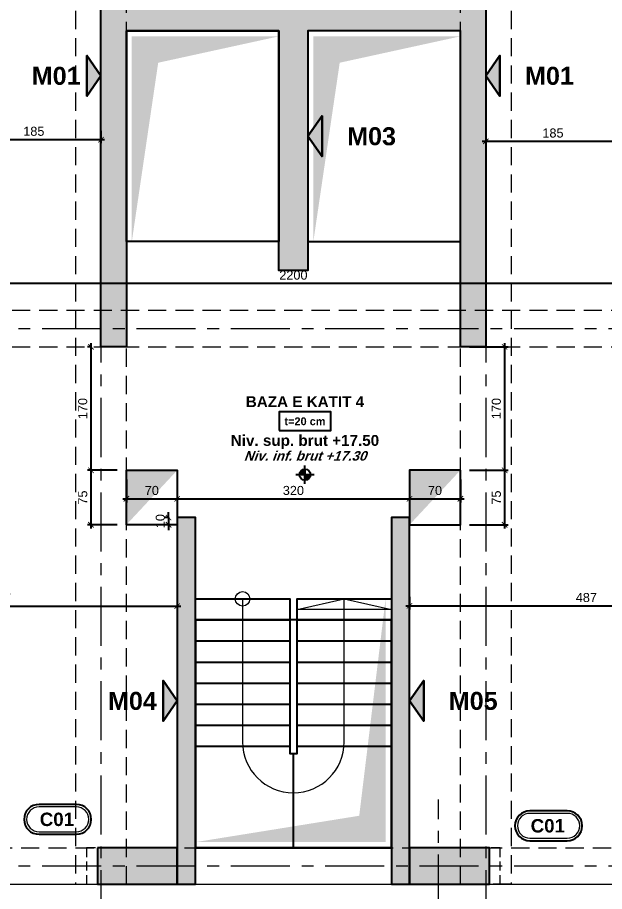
# Model space of a CAD drawing. Header units: centimetres. Extents: x 92587 to 105438, y -55119 to -48334.
# Drawn here: x 100369 to 101177, y -52047 to -50844 of the extents above; entities that cross this region are included whole.
import ezdxf
from ezdxf.enums import TextEntityAlignment as Align

# ---------------------------------------------------------------- set-up
doc = ezdxf.new("R2010")
doc.units = ezdxf.units.CM
doc.header["$LTSCALE"] = 50
doc.header["$MEASUREMENT"] = 0
for name, pattern in [('AXES', [2, 1.25, -0.25, 0.25, -0.25]), ('CACHE', [0.375, 0.25, -0.125]), ('CONTINU', [0])]:
    doc.linetypes.add(name, pattern=pattern)
doc.layers.get('0').update_dxf_attribs({"color": 8})
for name, color, linetype, lineweight in [('ARCHITECTE', 252, 'Continuous', 13), ('BETON CACHE', 4, 'CACHE', 5), ('EXISTANT BORD', 251, 'Continuous', 60), ('PERCEMENT COTE', 251, 'Continuous', 13), ('PERCEMENT TRAME', 253, 'Continuous', 13)]:
    doc.layers.add(name, color=color, linetype=linetype, lineweight=lineweight)
for name, color, linetype in [('AXES', 10, 'AXES'), ('BETON COUPE', 3, 'CONTINU'), ('BETON TRAME', 252, 'Continuous'), ('BETON VU', 2, 'Continuous'), ('BORD', 5, 'Continuous'), ('ELEVATION', 150, 'Continuous'), ('NIVEAU', 170, 'Continuous'), ('OMBRE', 253, 'Continuous'), ('PILIER', 7, 'Continuous'), ('TALUS', 2, 'Continuous')]:
    doc.layers.add(name, color=color, linetype=linetype)
doc.styles.add('Arial', font='arialbd.ttf', dxfattribs={"height": 12.5})
doc.styles.add('BRMNAMES', font='swisseb.ttf', dxfattribs={"height": 20})
doc.styles.add('RS_TXT_50', font='arial.ttf', dxfattribs={"height": 12.5})
doc.styles.add('style2', font='arialbd.ttf', dxfattribs={"height": 20})
doc.dimstyles.new('RS_50CM_LINEAIRE', dxfattribs={"dimscale": 5, "dimtxt": 12.5, "dimasz": 1.5, "dimexe": 1, "dimexo": 2.5, "dimgap": 1, "dimtad": 1, "dimdec": 1, "dimrnd": 0.5, "dimdsep": 46, "dimtxsty": 'RS_TXT_50', "dimblk1": 'ARCHTICK', "dimblk2": 'ARCHTICK', "dimsah": 1, "dimcen": 2.5, "dimdle": 1, "dimclrt": 4, "dimadec": 0, "dimazin": 2, "dimtfac": 1, "dimtdec": 1, "dimtix": 1, "dimtmove": 2, "dimatfit": 3, "dimfxl": 1, "dimtolj": 1, "dimtzin": 0, "dimarcsym": 0})

# ---------------------------------------------------------------- blocks, each defined once
blk = doc.blocks.new('NIVEAU')
for p, q in [((7.65, 0), (-7.65, 0)), ((0, 7.65), (0, -7.65))]:
    blk.add_line(p, q)
at = {"const_width": 7.65}
for points in [[(0, 3.825, 0.41421356), (-3.825, 0)], [(0, -3.825, 0.41421356), (3.825, 0)]]:
    blk.add_lwpolyline(points, format="xyb", dxfattribs=at)
blk.add_circle((0, 0), 7.65)
blk = doc.blocks.new('PILIER')
at = {"color": 252}
blk.add_lwpolyline([(1.563, 1.2), (-1.437, 1.2, 1), (-1.437, -1.2), (1.563, -1.2, 1), (1.563, 1.2, -1)], format="xyb", dxfattribs=at)
at = {"color": 10, "lineweight": 20}
blk.add_lwpolyline([(1.563, 1), (-1.437, 1, 1), (-1.437, -1), (1.563, -1, 1)], format="xyb", close=True, dxfattribs=at)
at = {"color": 7, "style": 'BRMNAMES'}
blk.add_attdef('PILIER_TEXTE', text='', height=1.076, dxfattribs=at).set_placement((0, 0), align=Align.MIDDLE_CENTER)
blk = doc.blocks.new('ELEVATION _2')
blk.add_hatch(color=0).paths.add_polyline_path([(1.218, -0.851), (0, 0), (-1.218, -0.851)])
at = {"color": 0, "lineweight": 30}
blk.add_lwpolyline([(0, 0), (1.218, -0.851), (-1.218, -0.851), (0, 0)], dxfattribs=at)
at = {"color": 0, "style": 'BRMNAMES'}
blk.add_attdef('ELEVATION_TEXTE', text='', height=1.076, rotation=90, dxfattribs=at).set_placement((0, -1.251), align=Align.MIDDLE_RIGHT)
blk = doc.blocks.new('_ArchTick')
at = {"color": 0, "linetype": 'ByBlock', "const_width": 0.15}
blk.add_lwpolyline([(-0.5, -0.5), (0.5, 0.5)], dxfattribs=at)
blk = doc.blocks.new('*D2834')
at = {"layer": 'Defpoints', "color": 0, "transparency": 16777216}
for p in [(100298.6, -50987.4), (100483.6, -50987.4), (100483.6, -51012)]:
    blk.add_point(p, dxfattribs=at)
at = {"layer": 'PERCEMENT COTE', "color": 0, "lineweight": -2, "transparency": 16777216}
for p, q in [((100298.6, -50999.9), (100298.6, -51017)), ((100483.6, -50999.9), (100483.6, -51017)), ((100293.6, -51012), (100488.6, -51012))]:
    blk.add_line(p, q, dxfattribs=at)
at = {"layer": 'PERCEMENT COTE', "color": 0, "lineweight": -2, "transparency": 16777216, "xscale": 7.5, "yscale": 7.5, "zscale": 7.5, "rotation": 180}
blk.add_blockref('_ArchTick', (100298.6, -51012), dxfattribs=at)
at = {"layer": 'PERCEMENT COTE', "color": 0, "lineweight": -2, "transparency": 16777216, "xscale": 7.5, "yscale": 7.5, "zscale": 7.5}
blk.add_blockref('_ArchTick', (100483.6, -51012), dxfattribs=at)
at = {"layer": 'PERCEMENT COTE', "color": 4, "transparency": 16777216, "insert": (100391.1, -51000.6), "char_height": 12.5, "attachment_point": 5, "style": 'RS_TXT_50'}
blk.add_mtext('\\A1;185', dxfattribs=at)
blk = doc.blocks.new('*D2835')
at = {"layer": 'Defpoints', "color": 0, "transparency": 16777216}
for p in [(101013.6, -50987.4), (101198.6, -50987.4), (101198.6, -51014.4)]:
    blk.add_point(p, dxfattribs=at)
at = {"layer": 'PERCEMENT COTE', "color": 0, "lineweight": -2, "transparency": 16777216}
for p, q in [((101013.6, -50999.9), (101013.6, -51019.4)), ((101198.6, -50999.9), (101198.6, -51019.4)), ((101008.6, -51014.4), (101203.6, -51014.4))]:
    blk.add_line(p, q, dxfattribs=at)
at = {"layer": 'PERCEMENT COTE', "color": 0, "lineweight": -2, "transparency": 16777216, "xscale": 7.5, "yscale": 7.5, "zscale": 7.5, "rotation": 180}
blk.add_blockref('_ArchTick', (101013.6, -51014.4), dxfattribs=at)
at = {"layer": 'PERCEMENT COTE', "color": 0, "lineweight": -2, "transparency": 16777216, "xscale": 7.5, "yscale": 7.5, "zscale": 7.5}
blk.add_blockref('_ArchTick', (101198.6, -51014.4), dxfattribs=at)
at = {"layer": 'PERCEMENT COTE', "color": 4, "transparency": 16777216, "insert": (101106.1, -51003), "char_height": 12.5, "attachment_point": 5, "style": 'RS_TXT_50'}
blk.add_mtext('\\A1;185', dxfattribs=at)
blk = doc.blocks.new('*D2840')
at = {"layer": 'Defpoints', "color": 0, "transparency": 16777216}
for p in [(100101.6, -51612.4), (100588.6, -51629.1), (100588.6, -51654.4)]:
    blk.add_point(p, dxfattribs=at)
at = {"layer": 'PERCEMENT COTE', "color": 0, "lineweight": -2, "transparency": 16777216}
for p, q in [((100101.6, -51624.9), (100101.6, -51659.4)), ((100588.6, -51641.6), (100588.6, -51659.4)), ((100096.6, -51654.4), (100593.6, -51654.4))]:
    blk.add_line(p, q, dxfattribs=at)
at = {"layer": 'PERCEMENT COTE', "color": 0, "lineweight": -2, "transparency": 16777216, "xscale": 7.5, "yscale": 7.5, "zscale": 7.5, "rotation": 180}
blk.add_blockref('_ArchTick', (100101.6, -51654.4), dxfattribs=at)
at = {"layer": 'PERCEMENT COTE', "color": 0, "lineweight": -2, "transparency": 16777216, "xscale": 7.5, "yscale": 7.5, "zscale": 7.5}
blk.add_blockref('_ArchTick', (100588.6, -51654.4), dxfattribs=at)
at = {"layer": 'PERCEMENT COTE', "color": 4, "transparency": 16777216, "insert": (100345.1, -51643), "char_height": 12.5, "attachment_point": 5, "style": 'RS_TXT_50'}
blk.add_mtext('\\A1;487', dxfattribs=at)
blk = doc.blocks.new('*D2841')
at = {"layer": 'Defpoints', "color": 0, "transparency": 16777216}
for p in [(101395.5, -51612.4), (100908.6, -51629.1), (101395.5, -51654)]:
    blk.add_point(p, dxfattribs=at)
at = {"layer": 'PERCEMENT COTE', "color": 0, "lineweight": -2, "transparency": 16777216}
for p, q in [((101395.5, -51624.9), (101395.5, -51659)), ((100908.6, -51641.6), (100908.6, -51659)), ((100903.6, -51654), (101400.5, -51654))]:
    blk.add_line(p, q, dxfattribs=at)
at = {"layer": 'PERCEMENT COTE', "color": 0, "lineweight": -2, "transparency": 16777216, "xscale": 7.5, "yscale": 7.5, "zscale": 7.5, "rotation": 180}
blk.add_blockref('_ArchTick', (100908.6, -51654), dxfattribs=at)
at = {"layer": 'PERCEMENT COTE', "color": 0, "lineweight": -2, "transparency": 16777216, "xscale": 7.5, "yscale": 7.5, "zscale": 7.5}
blk.add_blockref('_ArchTick', (101395.5, -51654), dxfattribs=at)
at = {"layer": 'PERCEMENT COTE', "color": 4, "transparency": 16777216, "insert": (101152.1, -51642.6), "char_height": 12.5, "attachment_point": 5, "style": 'RS_TXT_50'}
blk.add_mtext('\\A1;487', dxfattribs=at)
blk = doc.blocks.new('*D2648')
at = {"layer": 'Defpoints', "color": 0, "transparency": 16777216}
for p in [(100978.6, -51297.4), (100978.6, -51467.4), (101039.5, -51467.4)]:
    blk.add_point(p, dxfattribs=at)
at = {"layer": 'PERCEMENT COTE', "color": 0, "lineweight": -2, "transparency": 16777216}
for p, q in [((101039.5, -51292.4), (101039.5, -51472.4)), ((100991.1, -51297.4), (101044.5, -51297.4)), ((100991.1, -51467.4), (101044.5, -51467.4))]:
    blk.add_line(p, q, dxfattribs=at)
at = {"layer": 'PERCEMENT COTE', "color": 0, "lineweight": -2, "transparency": 16777216, "xscale": 7.5, "yscale": 7.5, "zscale": 7.5}
for p, rotation in [((101039.5, -51297.4), 90), ((101039.5, -51467.4), 270)]:
    blk.add_blockref('_ArchTick', p, dxfattribs=dict(at, rotation=rotation))
at = {"layer": 'PERCEMENT COTE', "color": 4, "transparency": 16777216, "insert": (101028.1, -51382.4), "char_height": 12.5, "attachment_point": 5, "rotation": 90, "style": 'RS_TXT_50'}
blk.add_mtext('\\A1;170', dxfattribs=at)
blk = doc.blocks.new('*D2649')
at = {"layer": 'Defpoints', "color": 0, "transparency": 16777216}
for p in [(100978.6, -51467.4), (100978.6, -51542.4), (101039.5, -51542.4)]:
    blk.add_point(p, dxfattribs=at)
at = {"layer": 'PERCEMENT COTE', "color": 0, "lineweight": -2, "transparency": 16777216}
for p, q in [((100991.1, -51467.4), (101044.5, -51467.4)), ((101039.5, -51462.4), (101039.5, -51547.4)), ((100991.1, -51542.4), (101044.5, -51542.4))]:
    blk.add_line(p, q, dxfattribs=at)
at = {"layer": 'PERCEMENT COTE', "color": 0, "lineweight": -2, "transparency": 16777216, "xscale": 7.5, "yscale": 7.5, "zscale": 7.5}
for p, rotation in [((101039.5, -51467.4), 90), ((101039.5, -51542.4), 270)]:
    blk.add_blockref('_ArchTick', p, dxfattribs=dict(at, rotation=rotation))
at = {"layer": 'PERCEMENT COTE', "color": 4, "transparency": 16777216, "insert": (101028.2, -51504.9), "char_height": 12.5, "attachment_point": 5, "rotation": 90, "style": 'RS_TXT_50'}
blk.add_mtext('\\A1;75', dxfattribs=at)
blk = doc.blocks.new('*D2650')
at = {"layer": 'Defpoints', "color": 0, "transparency": 16777216}
for p in [(100483.6, -51297.4), (100469.8, -51467.4), (100518.6, -51467.4)]:
    blk.add_point(p, dxfattribs=at)
at = {"layer": 'PERCEMENT COTE', "color": 0, "lineweight": -2, "transparency": 16777216}
for p, q in [((100469.8, -51292.4), (100469.8, -51472.4)), ((100471.1, -51297.4), (100464.8, -51297.4)), ((100506.1, -51467.4), (100464.8, -51467.4))]:
    blk.add_line(p, q, dxfattribs=at)
at = {"layer": 'PERCEMENT COTE', "color": 0, "lineweight": -2, "transparency": 16777216, "xscale": 7.5, "yscale": 7.5, "zscale": 7.5}
for p, rotation in [((100469.8, -51297.4), 90), ((100469.8, -51467.4), 270)]:
    blk.add_blockref('_ArchTick', p, dxfattribs=dict(at, rotation=rotation))
at = {"layer": 'PERCEMENT COTE', "color": 4, "transparency": 16777216, "insert": (100458.5, -51382.4), "char_height": 12.5, "attachment_point": 5, "rotation": 90, "style": 'RS_TXT_50'}
blk.add_mtext('\\A1;170', dxfattribs=at)
blk = doc.blocks.new('*D2651')
at = {"layer": 'Defpoints', "color": 0, "transparency": 16777216}
for p in [(100518.6, -51467.4), (100469.8, -51542.4), (100518.6, -51542.4)]:
    blk.add_point(p, dxfattribs=at)
at = {"layer": 'PERCEMENT COTE', "color": 0, "lineweight": -2, "transparency": 16777216}
for p, q in [((100506.1, -51467.4), (100464.8, -51467.4)), ((100469.8, -51462.4), (100469.8, -51547.4)), ((100506.1, -51542.4), (100464.8, -51542.4))]:
    blk.add_line(p, q, dxfattribs=at)
at = {"layer": 'PERCEMENT COTE', "color": 0, "lineweight": -2, "transparency": 16777216, "xscale": 7.5, "yscale": 7.5, "zscale": 7.5}
for p, rotation in [((100469.8, -51467.4), 90), ((100469.8, -51542.4), 270)]:
    blk.add_blockref('_ArchTick', p, dxfattribs=dict(at, rotation=rotation))
at = {"layer": 'PERCEMENT COTE', "color": 4, "transparency": 16777216, "insert": (100458.5, -51504.9), "char_height": 12.5, "attachment_point": 5, "rotation": 90, "style": 'RS_TXT_50'}
blk.add_mtext('\\A1;75', dxfattribs=at)
blk = doc.blocks.new('*D2652')
at = {"layer": 'Defpoints', "color": 0, "transparency": 16777216}
for p in [(100518.6, -51467.4), (100588.6, -51467.4), (100588.6, -51506.6)]:
    blk.add_point(p, dxfattribs=at)
at = {"layer": 'PERCEMENT COTE', "color": 0, "lineweight": -2, "transparency": 16777216}
for p, q in [((100518.6, -51479.9), (100518.6, -51511.6)), ((100588.6, -51479.9), (100588.6, -51511.6)), ((100513.6, -51506.6), (100593.6, -51506.6))]:
    blk.add_line(p, q, dxfattribs=at)
at = {"layer": 'PERCEMENT COTE', "color": 0, "lineweight": -2, "transparency": 16777216, "xscale": 7.5, "yscale": 7.5, "zscale": 7.5, "rotation": 180}
blk.add_blockref('_ArchTick', (100518.6, -51506.6), dxfattribs=at)
at = {"layer": 'PERCEMENT COTE', "color": 0, "lineweight": -2, "transparency": 16777216, "xscale": 7.5, "yscale": 7.5, "zscale": 7.5}
blk.add_blockref('_ArchTick', (100588.6, -51506.6), dxfattribs=at)
at = {"layer": 'PERCEMENT COTE', "color": 4, "transparency": 16777216, "insert": (100553.6, -51495.2), "char_height": 12.5, "attachment_point": 5, "style": 'RS_TXT_50'}
blk.add_mtext('\\A1;70', dxfattribs=at)
blk = doc.blocks.new('*D2653')
at = {"layer": 'Defpoints', "color": 0, "transparency": 16777216}
for p in [(100588.6, -51467.4), (100908.6, -51481.6), (100908.6, -51506.6)]:
    blk.add_point(p, dxfattribs=at)
at = {"layer": 'PERCEMENT COTE', "color": 0, "lineweight": -2, "transparency": 16777216}
for p, q in [((100588.6, -51479.9), (100588.6, -51511.6)), ((100908.6, -51494.1), (100908.6, -51511.6)), ((100583.6, -51506.6), (100913.6, -51506.6))]:
    blk.add_line(p, q, dxfattribs=at)
at = {"layer": 'PERCEMENT COTE', "color": 0, "lineweight": -2, "transparency": 16777216, "xscale": 7.5, "yscale": 7.5, "zscale": 7.5, "rotation": 180}
blk.add_blockref('_ArchTick', (100588.6, -51506.6), dxfattribs=at)
at = {"layer": 'PERCEMENT COTE', "color": 0, "lineweight": -2, "transparency": 16777216, "xscale": 7.5, "yscale": 7.5, "zscale": 7.5}
blk.add_blockref('_ArchTick', (100908.6, -51506.6), dxfattribs=at)
at = {"layer": 'PERCEMENT COTE', "color": 4, "transparency": 16777216, "insert": (100748.6, -51495.2), "char_height": 12.5, "attachment_point": 5, "style": 'RS_TXT_50'}
blk.add_mtext('\\A1;320', dxfattribs=at)
blk = doc.blocks.new('*D2654')
at = {"layer": 'Defpoints', "color": 0, "transparency": 16777216}
for p in [(100978.6, -51467.4), (100908.6, -51481.6), (100978.6, -51506.6)]:
    blk.add_point(p, dxfattribs=at)
at = {"layer": 'PERCEMENT COTE', "color": 0, "lineweight": -2, "transparency": 16777216}
for p, q in [((100978.6, -51479.9), (100978.6, -51511.6)), ((100908.6, -51494.1), (100908.6, -51511.6)), ((100903.6, -51506.6), (100983.6, -51506.6))]:
    blk.add_line(p, q, dxfattribs=at)
at = {"layer": 'PERCEMENT COTE', "color": 0, "lineweight": -2, "transparency": 16777216, "xscale": 7.5, "yscale": 7.5, "zscale": 7.5, "rotation": 180}
blk.add_blockref('_ArchTick', (100908.6, -51506.6), dxfattribs=at)
at = {"layer": 'PERCEMENT COTE', "color": 0, "lineweight": -2, "transparency": 16777216, "xscale": 7.5, "yscale": 7.5, "zscale": 7.5}
blk.add_blockref('_ArchTick', (100978.6, -51506.6), dxfattribs=at)
at = {"layer": 'PERCEMENT COTE', "color": 4, "transparency": 16777216, "insert": (100943.6, -51495.2), "char_height": 12.5, "attachment_point": 5, "style": 'RS_TXT_50'}
blk.add_mtext('\\A1;70', dxfattribs=at)
blk = doc.blocks.new('*D2724')
at = {"layer": 'BETON COUPE', "color": 0, "lineweight": -2, "transparency": 16777216}
for p, q in [((99648.6, -51234.9), (99648.6, -51205.1)), ((101848.6, -51234.9), (101848.6, -51205.1)), ((101853.6, -51210.1), (99643.6, -51210.1))]:
    blk.add_line(p, q, dxfattribs=at)
at = {"layer": 'Defpoints', "color": 0, "transparency": 16777216}
for p in [(99648.6, -51210.1), (99648.6, -51247.4), (101848.6, -51247.4)]:
    blk.add_point(p, dxfattribs=at)
at = {"layer": 'BETON COUPE', "color": 0, "lineweight": -2, "transparency": 16777216, "xscale": 7.5, "yscale": 7.5, "zscale": 7.5, "rotation": 180}
blk.add_blockref('_ArchTick', (99648.6, -51210.1), dxfattribs=at)
at = {"layer": 'BETON COUPE', "color": 0, "lineweight": -2, "transparency": 16777216, "xscale": 7.5, "yscale": 7.5, "zscale": 7.5}
blk.add_blockref('_ArchTick', (101848.6, -51210.1), dxfattribs=at)
at = {"layer": 'BETON COUPE', "color": 4, "transparency": 16777216, "insert": (100748.6, -51198.7), "char_height": 12.5, "attachment_point": 5, "style": 'RS_TXT_50'}
blk.add_mtext('\\A1;2200', dxfattribs=at)
blk = doc.blocks.new('*D2877')
at = {"layer": 'Defpoints', "color": 0, "ltscale": 0.5, "transparency": 16777216}
for p in [(100588.6, -51532.4), (100576.7, -51542.4), (100588.6, -51542.4)]:
    blk.add_point(p, dxfattribs=at)
at = {"layer": 'TALUS', "color": 0, "lineweight": -2, "ltscale": 0.5, "transparency": 16777216}
for p, q in [((100576.1, -51532.4), (100571.7, -51532.4)), ((100576.7, -51532.4), (100576.7, -51524.9)), ((100576.7, -51532.4), (100576.7, -51542.4)), ((100576.1, -51542.4), (100571.7, -51542.4)), ((100576.7, -51542.4), (100576.7, -51549.9))]:
    blk.add_line(p, q, dxfattribs=at)
at = {"layer": 'TALUS', "color": 0, "lineweight": -2, "ltscale": 0.5, "transparency": 16777216, "xscale": 7.5, "yscale": 7.5, "zscale": 7.5}
for p, rotation in [((100576.7, -51532.4), 270), ((100576.7, -51542.4), 90)]:
    blk.add_blockref('_ArchTick', p, dxfattribs=dict(at, rotation=rotation))
at = {"layer": 'TALUS', "color": 4, "ltscale": 0.5, "transparency": 16777216, "insert": (100565.3, -51537.4), "char_height": 12.5, "attachment_point": 5, "rotation": 90, "style": 'RS_TXT_50'}
blk.add_mtext('\\A1;10', dxfattribs=at)

msp = doc.modelspace()

# ---------------------------------------------------------------- hatches: boundary and pattern name
at = {"layer": 'BETON TRAME', "transparency": 33554559}
h = msp.add_hatch(color=256, dxfattribs=at)
h.dxf.hatch_style = 1
h.paths.add_polyline_path([(100518.57, -51297.36), (100483.57, -51297.36), (100483.57, -50647.36), (100518.57, -50647.36), (100518.57, -50822.36), (100978.57, -50822.36), (100978.57, -50647.36), (101013.57, -50647.36), (101013.57, -51297.36), (100978.57, -51297.36), (100978.57, -50862.36), (100768.57, -50862.36), (100768.57, -51192.36), (100728.57, -51192.36), (100728.57, -50862.36), (100518.57, -50862.36)])
h.paths.add_polyline_path([(99648.57, -49972.36), (99648.57, -50022.36), (99783.57, -50022.36), (99783.57, -49972.36)])
h.paths.add_polyline_path([(100383.57, -49972.36), (100383.57, -50022.36), (100518.57, -50022.36), (100518.57, -49972.36)])
h.paths.add_polyline_path([(100978.57, -49972.36), (100978.57, -50022.36), (101113.57, -50022.36), (101113.57, -49972.36)])
h.paths.add_polyline_path([(101713.57, -49972.36), (101713.57, -50022.36), (101848.57, -50022.36), (101848.57, -49972.36)])
h.paths.add_polyline_path([(101713.57, -50647.36), (101713.57, -50697.36), (101848.57, -50697.36), (101848.57, -50647.36)])
h.paths.add_polyline_path([(99648.57, -50647.36), (99648.57, -50697.36), (99783.57, -50697.36), (99783.57, -50647.36)])
h.paths.add_polyline_path([(99648.57, -51247.36), (99648.57, -51297.36), (99783.57, -51297.36), (99783.57, -51247.36)])
h.paths.add_polyline_path([(101713.57, -51247.36), (101713.57, -51297.36), (101848.57, -51297.36), (101848.57, -51247.36)])
h.paths.add_polyline_path([(101713.57, -51987.36), (101713.57, -52037.36), (101848.57, -52037.36), (101848.57, -51987.36)])
h.paths.add_polyline_path([(99783.57, -52037.36), (99783.57, -51987.36), (99648.57, -51987.36), (99648.57, -52037.36)])
h.paths.add_polyline_path([(100478.57, -51987.36), (100478.57, -52037.36), (100588.57, -52037.36), (100588.57, -51987.36)])
h.paths.add_polyline_path([(100908.57, -51987.36), (100908.57, -52037.36), (101018.57, -52037.36), (101018.57, -51987.36)])
h.paths.add_polyline_path([(100883.57, -52037.36), (100908.57, -52037.36), (100908.57, -51532.36), (100883.57, -51532.36)])
h.paths.add_polyline_path([(100588.57, -52037.36), (100613.57, -52037.36), (100613.57, -51532.36), (100588.57, -51532.36)])

# ---------------------------------------------------------------- linework, layer by layer
at = {"layer": 'ARCHITECTE'}
msp.add_lwpolyline([(100678.57, -51644.36), (100678.57, -51841.36, 1), (100818.57, -51841.36), (100818.57, -51644.36), (100883.57, -51659.15), (100753.57, -51659.15), (100818.57, -51644.36)], format="xyb", dxfattribs=at)
msp.add_circle((100678.57, -51644.36), 10, dxfattribs=at)
at = {"layer": 'AXES', "lineweight": 5, "ltscale": 1.3}
for p, q in [((100483.57, -49677.81), (100483.57, -52207.34)), ((101013.57, -49677.81), (101013.57, -52207.34)), ((103473.75, -51272.36), (99404.26, -51272.36)), ((100948.57, -54417.76), (100948.57, -51920.77)), ((103473.75, -52012.36), (99404.26, -52012.36))]:
    msp.add_line(p, q, dxfattribs=at)
at = {"layer": 'BETON CACHE', "lineweight": 5, "ltscale": 2}
for points in [[(101848.57, -49972.36), (99648.57, -49972.36), (99648.57, -52037.36), (101848.57, -52037.36)], [(100518.57, -49972.36), (100448.57, -49972.36), (100448.57, -52037.36), (100518.57, -52037.36)], [(100978.57, -49972.36), (101048.57, -49972.36), (101048.57, -52037.36), (100978.57, -52037.36)], [(101798.57, -50022.36), (99698.57, -50022.36), (99698.57, -51987.36), (101798.57, -51987.36)], [(101848.57, -51247.36), (99648.57, -51247.36), (99648.57, -51297.36), (101848.57, -51297.36)]]:
    msp.add_lwpolyline(points, close=True, dxfattribs=at)
at = {"layer": 'BETON COUPE'}
for points in [[(100518.57, -51297.36), (100483.57, -51297.36), (100483.57, -50647.36), (100518.57, -50647.36), (100518.57, -50822.36), (100978.57, -50822.36), (100978.57, -50647.36), (101013.57, -50647.36), (101013.57, -51297.36), (100978.57, -51297.36), (100978.57, -50862.36), (100768.57, -50862.36), (100768.57, -51192.36), (100728.57, -51192.36), (100728.57, -50862.36), (100518.57, -50862.36)], [(100588.57, -52037.36), (100613.57, -52037.36), (100613.57, -51532.36), (100588.57, -51532.36)], [(100883.57, -52037.36), (100908.57, -52037.36), (100908.57, -51532.36), (100883.57, -51532.36)], [(100478.57, -51987.36), (100478.57, -52037.36), (100588.57, -52037.36), (100588.57, -51987.36)], [(100908.57, -51987.36), (100908.57, -52037.36), (101018.57, -52037.36), (101018.57, -51987.36)]]:
    msp.add_lwpolyline(points, close=True, dxfattribs=at)
at = {"layer": 'BETON VU'}
msp.add_lwpolyline([(100613.57, -51644.36), (100743.57, -51644.36), (100743.57, -51857.36), (100753.57, -51857.36), (100753.57, -51644.36), (100883.57, -51644.36), (100883.57, -51987.36), (100613.57, -51987.36)], close=True, dxfattribs=at)
for points in [[(100613.57, -51673.36), (100743.57, -51673.36)], [(100753.57, -51673.36), (100883.57, -51673.36)], [(100613.57, -51702.36), (100743.57, -51702.36)], [(100753.57, -51702.36), (100883.57, -51702.36)], [(100613.57, -51731.36), (100743.57, -51731.36)], [(100753.57, -51731.36), (100883.57, -51731.36)], [(100613.57, -51760.36), (100743.57, -51760.36)], [(100753.57, -51760.36), (100883.57, -51760.36)], [(100613.57, -51789.36), (100743.57, -51789.36)], [(100753.57, -51789.36), (100883.57, -51789.36)], [(100613.57, -51818.36), (100743.57, -51818.36)], [(100753.57, -51818.36), (100883.57, -51818.36)], [(100613.57, -51847.36), (100743.57, -51847.36)], [(100748.57, -51987.36), (100748.57, -51857.36)], [(100753.57, -51847.36), (100883.57, -51847.36)]]:
    msp.add_lwpolyline(points, dxfattribs=at)
at = {"layer": 'BORD', "lineweight": 5, "ltscale": 0.5}
msp.add_lwpolyline([(99648.57, -52037.36), (101848.57, -52037.36), (101848.57, -51972.36), (101948.57, -51972.36), (101948.57, -51632.36), (101848.57, -51632.36), (101848.57, -50312.36), (101948.57, -50312.36), (101948.57, -50037.36), (101848.57, -50037.36), (101848.57, -49972.36), (101738.57, -49972.36), (101738.57, -49907.36), (101113.57, -49907.36), (101113.57, -49972.36), (100383.57, -49972.36), (100383.57, -49907.36), (99758.57, -49907.36)], dxfattribs=at)
at = {"layer": 'BORD'}
for points in [[(100728.57, -51152.36), (100518.57, -51152.36), (100518.57, -50862.36), (100728.57, -50862.36)], [(100768.57, -51152.36), (100978.57, -51152.36), (100978.57, -50862.36), (100768.57, -50862.36)], [(100518.57, -51467.36), (100588.57, -51467.36), (100588.57, -51542.36), (100518.57, -51542.36)], [(100978.57, -51467.36), (100908.57, -51467.36), (100908.57, -51542.36), (100978.57, -51542.36)], [(100613.57, -51987.36), (100883.57, -51987.36), (100883.57, -51673.36), (100613.57, -51673.36)]]:
    msp.add_lwpolyline(points, close=True, dxfattribs=at)
at = {"layer": 'EXISTANT BORD', "linetype": 'CACHE', "lineweight": 13}
for points in [[(100463.57, -51987.36), (100463.57, -52037.36), (100588.57, -52037.36), (100588.57, -51987.36)], [(100908.57, -51987.36), (100908.57, -52037.36), (101033.57, -52037.36), (101033.57, -51987.36)]]:
    msp.add_lwpolyline(points, close=True, dxfattribs=at)
at = {"layer": 'NIVEAU'}
for p, q in [((100764.53, -51485.91), (100764.53, -51460.91)), ((100777.03, -51473.41), (100752.03, -51473.41))]:
    msp.add_line(p, q, dxfattribs=at)
msp.add_lwpolyline([(100729.03, -51412.74), (100800.28, -51412.74), (100800.28, -51387.03), (100729.03, -51387.03)], close=True, dxfattribs=at)
at = {"layer": 'OMBRE'}
for points in [[(100526.07, -51152.36), (100526.07, -50869.86), (100562.38, -50906.17)], [(100526.07, -50869.86), (100562.38, -50906.17), (100728.57, -50869.86)], [(100776.07, -51152.36), (100776.07, -50869.86), (100812.38, -50906.17)], [(100776.07, -50869.86), (100812.38, -50906.17), (100978.57, -50869.86)], [(100875.57, -51644.36), (100875.57, -51979.36), (100839.26, -51943.05)], [(100875.57, -51979.36), (100839.26, -51943.05), (100613.57, -51979.36)]]:
    msp.add_solid(points, dxfattribs=at)
at = {"layer": 'PERCEMENT TRAME'}
for points in [[(100518.57, -51542.36), (100518.57, -51467.36), (100588.57, -51467.36)], [(100908.57, -51542.36), (100908.57, -51467.36), (100978.57, -51467.36)]]:
    msp.add_solid(points, dxfattribs=at)

# ---------------------------------------------------------------- block references
at = {"layer": 'ELEVATION'}
ref = msp.add_blockref('ELEVATION _2', (100483.57, -50924.19), dxfattribs=dict(at, xscale=22.86, yscale=22.86, zscale=22.86, rotation=270))
ref.add_attrib('ELEVATION_TEXTE', 'M01', dxfattribs={"layer": '0', "color": 0, "height": 24.75, "style": 'BRMNAMES'}).set_placement((100455.51, -50924.19), align=Align.MIDDLE_RIGHT)
ref = msp.add_blockref('ELEVATION _2', (101013.57, -50924.19), dxfattribs=dict(at, xscale=-22.86, yscale=22.86, zscale=22.86, rotation=90))
ref.add_attrib('ELEVATION_TEXTE', 'M01', dxfattribs={"layer": '0', "color": 0, "height": 24.75, "style": 'BRMNAMES'}).set_placement((101134.89, -50924.19), align=Align.MIDDLE_RIGHT)
ref = msp.add_blockref('ELEVATION _2', (100768.57, -51007.36), dxfattribs=dict(at, xscale=-22.86, yscale=22.86, zscale=22.86, rotation=90))
ref.add_attrib('ELEVATION_TEXTE', 'M03', dxfattribs={"layer": '0', "color": 0, "height": 24.75, "style": 'BRMNAMES'}).set_placement((100889.89, -51007.36), align=Align.MIDDLE_RIGHT)
ref = msp.add_blockref('ELEVATION _2', (100588.57, -51784.86), dxfattribs=dict(at, xscale=22.86, yscale=22.86, zscale=22.86, rotation=270))
ref.add_attrib('ELEVATION_TEXTE', 'M04', dxfattribs={"layer": '0', "color": 0, "height": 24.75, "style": 'BRMNAMES'}).set_placement((100560.51, -51784.86), align=Align.MIDDLE_RIGHT)
ref = msp.add_blockref('ELEVATION _2', (100908.57, -51784.86), dxfattribs=dict(at, xscale=-22.86, yscale=22.86, zscale=22.86, rotation=90))
ref.add_attrib('ELEVATION_TEXTE', 'M05', dxfattribs={"layer": '0', "color": 0, "height": 24.75, "style": 'BRMNAMES'}).set_placement((101029.89, -51784.86), align=Align.MIDDLE_RIGHT)
at = {"layer": 'NIVEAU'}
msp.add_blockref('NIVEAU', (100764.53, -51473.41), dxfattribs=at)
at = {"layer": 'PILIER', "xscale": 17.145, "yscale": 17.145, "zscale": 17.145}
for p in [(100422.87, -51947.97), (101099, -51956.87)]:
    msp.add_blockref('PILIER', p, dxfattribs=at).add_auto_attribs({'PILIER_TEXTE': 'C01'})

# ---------------------------------------------------------------- texts
at = {"layer": 'NIVEAU', "style": 'style2'}
for s, p in [('BAZA E KATIT 4', (100764.53, -51372.88)), ('Niv. sup. brut +17.50', (100764.53, -51428.1))]:
    msp.add_text(s, height=15, dxfattribs=at).set_placement(p, align=Align.MIDDLE)
msp.add_text('t=20 cm', height=10.792, dxfattribs=at).set_placement((100764.53, -51399.89), align=Align.MIDDLE_CENTER)
at = {"layer": 'NIVEAU', "style": 'Arial', "oblique": 20}
msp.add_text('Niv. inf. brut +17.30', height=13.125, dxfattribs=at).set_placement((100764.53, -51447.27), align=Align.MIDDLE)

# ---------------------------------------------------------------- dimensions: what is measured, and where the dimension line sits
at = {"layer": 'BETON COUPE'}
dim = msp.add_linear_dim(base=(99648.57, -51210.13), p1=(101848.57, -51247.36), p2=(99648.57, -51247.36), dimstyle='RS_50CM_LINEAIRE', dxfattribs=at)
dim.commit()
dim.dimension.update_dxf_attribs({"geometry": '*D2724', "text_midpoint": (100748.57, -51198.74)})
at = {"layer": 'PERCEMENT COTE'}
for base, p1, p2, picture, middle in [((100483.57, -51012.01), (100298.57, -50987.36), (100483.57, -50987.36), '*D2834', (100391.07, -51000.62)), ((101198.57, -51014.35), (101013.57, -50987.36), (101198.57, -50987.36), '*D2835', (101106.07, -51002.97)), ((100588.57, -51506.58), (100518.57, -51467.36), (100588.57, -51467.36), '*D2652', (100553.57, -51495.2)), ((100908.57, -51506.58), (100588.57, -51467.36), (100908.57, -51481.63), '*D2653', (100748.57, -51495.19)), ((100978.57, -51506.58), (100908.57, -51481.63), (100978.57, -51467.36), '*D2654', (100943.57, -51495.2)), ((100588.57, -51654.36), (100101.6, -51612.36), (100588.57, -51629.07), '*D2840', (100345.08, -51642.98)), ((101395.53, -51653.95), (100908.57, -51629.07), (101395.53, -51612.36), '*D2841', (101152.05, -51642.57))]:
    dim = msp.add_linear_dim(base=base, p1=p1, p2=p2, dimstyle='RS_50CM_LINEAIRE', dxfattribs=at)
    dim.commit()
    dim.dimension.update_dxf_attribs({"geometry": picture, "text_midpoint": middle})
for base, p1, p2, picture, middle in [((100469.84, -51467.36), (100483.57, -51297.36), (100518.57, -51467.36), '*D2650', (100458.45, -51382.36)), ((101039.51, -51467.36), (100978.57, -51297.36), (100978.57, -51467.36), '*D2648', (101028.13, -51382.36)), ((100469.84, -51542.36), (100518.57, -51467.36), (100518.57, -51542.36), '*D2651', (100458.48, -51504.86)), ((101039.51, -51542.36), (100978.57, -51467.36), (100978.57, -51542.36), '*D2649', (101028.15, -51504.86))]:
    dim = msp.add_linear_dim(base=base, p1=p1, p2=p2, angle=90, dimstyle='RS_50CM_LINEAIRE', dxfattribs=at)
    dim.commit()
    dim.dimension.update_dxf_attribs({"geometry": picture, "text_midpoint": middle})
at = {"layer": 'TALUS', "ltscale": 0.5}
dim = msp.add_linear_dim(base=(100576.65, -51542.36), p1=(100588.57, -51532.36), p2=(100588.57, -51542.36), angle=90, dimstyle='RS_50CM_LINEAIRE', dxfattribs=at)
dim.commit()
dim.dimension.update_dxf_attribs({"geometry": '*D2877', "text_midpoint": (100565.27, -51537.36)})

doc.saveas('drawing.dxf')
